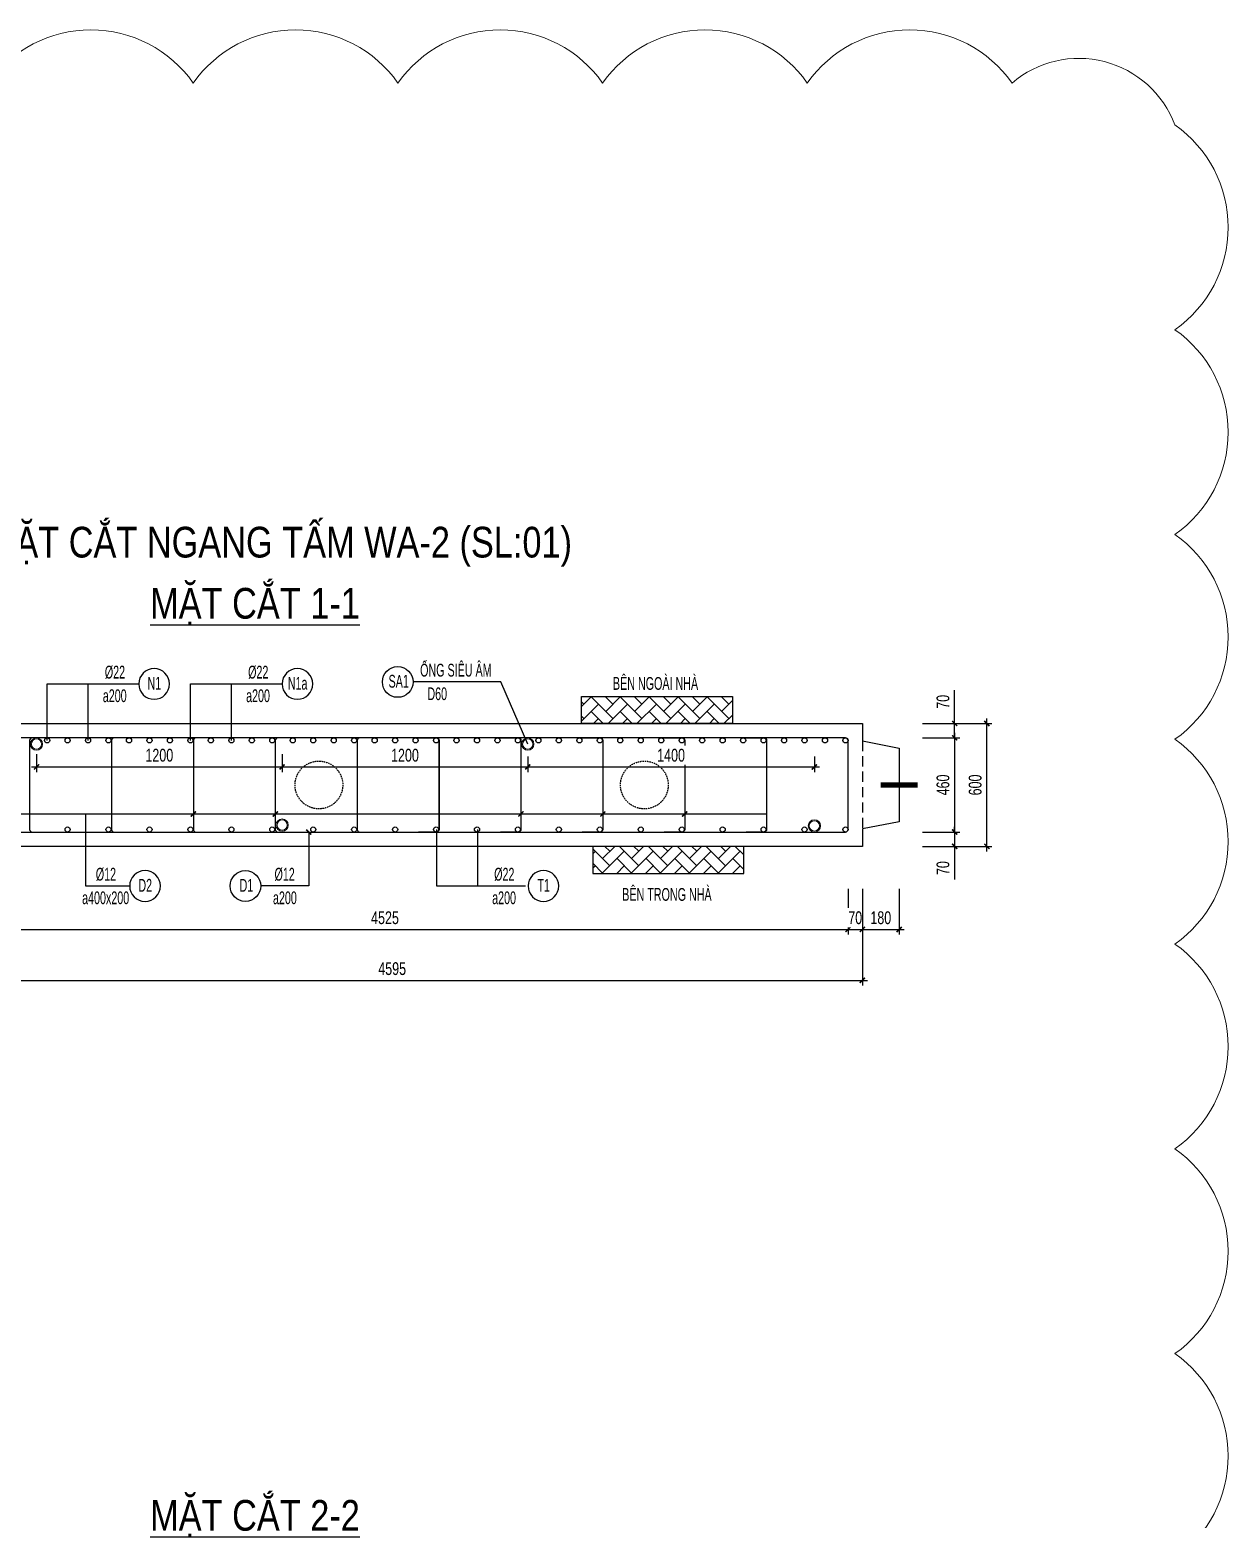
# Model space of a CAD drawing. Header units: millimetres. Extents: x -147841 to 368790, y -162721 to 84261.
# Drawn here: x 321568 to 327423, y -99861 to -92588 of the extents above; entities that cross this region are included whole.
import ezdxf
from ezdxf.enums import TextEntityAlignment as Align

# ---------------------------------------------------------------- set-up
doc = ezdxf.new("R2010")
doc.units = ezdxf.units.MM
doc.header["$LTSCALE"] = 1000
doc.header["$MEASUREMENT"] = 0
doc.header["$PDMODE"] = 1
doc.header["$PDSIZE"] = -10
doc.linetypes.add('DASHED', pattern=[0.75, 0.5, -0.25])
doc.linetypes.add('HIDDEN', pattern=[0.375, 0.25, -0.125])
doc.layers.get('0').update_dxf_attribs({"linetype": 'CONTINUOUS', "lineweight": 18})
doc.layers.get('DEFPOINTS').update_dxf_attribs({"color": 5, "linetype": 'CONTINUOUS', "lineweight": 18})
for name, color, linetype, lineweight in [('0-THAY', 7, 'CONTINUOUS', 18), ('ccu11-Dim', 8, 'CONTINUOUS', 18), ('DIM', 8, 'CONTINUOUS', 18)]:
    doc.layers.add(name, color=color, linetype=linetype, lineweight=lineweight)
for name, color, linetype in [('ccu11-Hatch', 250, 'CONTINUOUS'), ('ccu11-Khuat', 9, 'DASHED'), ('ccu11-Manh', 8, 'CONTINUOUS'), ('ccu11-Thep', 4, 'CONTINUOUS'), ('ccu11-Thepdai', 6, 'CONTINUOUS'), ('KC-Cotthep', 8, 'CONTINUOUS'), ('KC-Dim', 8, 'CONTINUOUS'), ('KC-Text', 31, 'CONTINUOUS'), ('KC-Thay', 7, 'CONTINUOUS')]:
    doc.layers.add(name, color=color, linetype=linetype)
doc.styles.add('ARIAL', font='arial.ttf', dxfattribs={"width": 0.7})
doc.styles.add('ccu11-dim', font='vnsimli.shx', dxfattribs={"width": 0.65, "bigfont": 'bigfont.shx'})
doc.dimstyles.new('2.5-25', dxfattribs={"dimscale": 25, "dimtxt": 2.5, "dimasz": 1, "dimexe": 1, "dimexo": 2, "dimgap": 1, "dimtad": 1, "dimdec": 1, "dimrnd": 5, "dimdsep": 46, "dimtxsty": 'ARIAL', "dimblk": 'ARCHTICK', "dimcen": -1, "dimdle": 1, "dimclrd": 256, "dimclre": 256, "dimclrt": 3, "dimadec": 0, "dimazin": 2, "dimtfac": 0.1, "dimtdec": 1, "dimtmove": 0, "dimatfit": 1, "dimldrblk": 'ARCHTICK', "dimfxl": 1, "dimtvp": 0.833333, "dimtfill": 1, "dimtolj": 1, "dimtzin": 12, "dimarcsym": 0})
doc.dimstyles.new('ccu11-100x4', dxfattribs={"dimscale": 100, "dimtxt": 2.5, "dimasz": 1, "dimexe": 1, "dimexo": 2, "dimgap": 1, "dimtad": 1, "dimdec": 0, "dimlfac": 0.25, "dimdsep": 46, "dimtxsty": 'ccu11-dim', "dimblk": 'ARCHTICK', "dimcen": -1, "dimdle": 1, "dimclrd": 256, "dimclre": 256, "dimclrt": 31, "dimadec": 0, "dimazin": 2, "dimtfac": 0.1, "dimtdec": 0, "dimtmove": 0, "dimatfit": 1, "dimldrblk": 'ARCHTICK', "dimfxl": 1, "dimtvp": 0.833333, "dimtolj": 1, "dimtzin": 12, "dimarcsym": 0})

# ---------------------------------------------------------------- blocks, each defined once
blk = doc.blocks.new('_ARCHTICK')
at = {"color": 0, "linetype": 'ByBlock', "const_width": 0.3}
blk.add_lwpolyline([(-0.5, -0.5), (0.5, 0.5)], dxfattribs=at)
blk = doc.blocks.new('*D665')
at = {"layer": 'DEFPOINTS', "color": 0, "linetype": 'ByBlock', "ltscale": 30, "transparency": 16777216}
for p in [(321041.4, -96575.7), (325565.5, -96732.7), (325565.5, -96981.4)]:
    blk.add_point(p, dxfattribs=at)
at = {"layer": 'KC-Dim', "linetype": 'ByBlock', "lineweight": -2, "ltscale": 30, "transparency": 16777216}
for p, q in [((321041.4, -96625.7), (321041.4, -97006.4)), ((325565.5, -96782.7), (325565.5, -97006.4)), ((321016.4, -96981.4), (325590.5, -96981.4))]:
    blk.add_line(p, q, dxfattribs=at)
at = {"layer": 'KC-Dim', "linetype": 'ByBlock', "lineweight": -2, "ltscale": 30, "transparency": 16777216, "xscale": 25, "yscale": 25, "zscale": 25, "rotation": 180}
blk.add_blockref('_ARCHTICK', (321041.4, -96981.4), dxfattribs=at)
at = {"layer": 'KC-Dim', "linetype": 'ByBlock', "lineweight": -2, "ltscale": 30, "transparency": 16777216, "xscale": 25, "yscale": 25, "zscale": 25}
blk.add_blockref('_ARCHTICK', (325565.5, -96981.4), dxfattribs=at)
at = {"layer": 'KC-Dim', "color": 3, "linetype": 'ByBlock', "ltscale": 30, "transparency": 16777216, "insert": (323303.5, -96924.5), "char_height": 62.5, "attachment_point": 5, "style": 'ARIAL', "bg_fill": 3, "box_fill_scale": 1.25, "bg_fill_color": 256, "bg_fill_true_color": 13158600, "bg_fill_transparency": 0}
blk.add_mtext('\\A1;4525', dxfattribs=at)
blk = doc.blocks.new('*D666')
at = {"layer": 'DEFPOINTS', "color": 0, "linetype": 'ByBlock', "ltscale": 30, "transparency": 16777216}
for p in [(321041.4, -96732.7), (325635.5, -96732.7), (325635.5, -97229.9)]:
    blk.add_point(p, dxfattribs=at)
at = {"layer": 'KC-Dim', "linetype": 'ByBlock', "lineweight": -2, "ltscale": 30, "transparency": 16777216}
for p, q in [((321041.4, -96782.7), (321041.4, -97254.9)), ((325635.5, -96782.7), (325635.5, -97254.9)), ((321016.4, -97229.9), (325660.5, -97229.9))]:
    blk.add_line(p, q, dxfattribs=at)
at = {"layer": 'KC-Dim', "linetype": 'ByBlock', "lineweight": -2, "ltscale": 30, "transparency": 16777216, "xscale": 25, "yscale": 25, "zscale": 25, "rotation": 180}
blk.add_blockref('_ARCHTICK', (321041.4, -97229.9), dxfattribs=at)
at = {"layer": 'KC-Dim', "linetype": 'ByBlock', "lineweight": -2, "ltscale": 30, "transparency": 16777216, "xscale": 25, "yscale": 25, "zscale": 25}
blk.add_blockref('_ARCHTICK', (325635.5, -97229.9), dxfattribs=at)
at = {"layer": 'KC-Dim', "color": 3, "linetype": 'ByBlock', "ltscale": 30, "transparency": 16777216, "insert": (323338.5, -97173), "char_height": 62.5, "attachment_point": 5, "style": 'ARIAL', "bg_fill": 3, "box_fill_scale": 1.25, "bg_fill_color": 256, "bg_fill_true_color": 13158600, "bg_fill_transparency": 0}
blk.add_mtext('\\A1;4595', dxfattribs=at)
blk = doc.blocks.new('*D667')
at = {"layer": 'DEFPOINTS', "color": 0, "linetype": 'ByBlock', "ltscale": 30, "transparency": 16777216}
for p in [(325878.6, -95975.7), (326243.6, -95975.7), (325878.6, -96575.7)]:
    blk.add_point(p, dxfattribs=at)
at = {"layer": 'KC-Dim', "linetype": 'ByBlock', "lineweight": -2, "ltscale": 30, "transparency": 16777216}
for p, q in [((325928.6, -95975.7), (326268.6, -95975.7)), ((326243.6, -96600.7), (326243.6, -95950.7)), ((325928.6, -96575.7), (326268.6, -96575.7))]:
    blk.add_line(p, q, dxfattribs=at)
at = {"layer": 'KC-Dim', "linetype": 'ByBlock', "lineweight": -2, "ltscale": 30, "transparency": 16777216, "xscale": 25, "yscale": 25, "zscale": 25}
for p, rotation in [((326243.6, -95975.7), 90), ((326243.6, -96575.7), 270)]:
    blk.add_blockref('_ARCHTICK', p, dxfattribs=dict(at, rotation=rotation))
at = {"layer": 'KC-Dim', "color": 3, "linetype": 'ByBlock', "ltscale": 30, "transparency": 16777216, "insert": (326186.7, -96275.7), "char_height": 62.5, "attachment_point": 5, "rotation": 90, "style": 'ARIAL', "bg_fill": 3, "box_fill_scale": 1.25, "bg_fill_color": 256, "bg_fill_true_color": 13158600, "bg_fill_transparency": 0}
blk.add_mtext('\\A1;600', dxfattribs=at)
blk = doc.blocks.new('*D668')
at = {"layer": 'DEFPOINTS', "color": 0, "linetype": 'ByBlock', "ltscale": 30, "transparency": 16777216}
for p in [(325878.6, -96045.7), (325878.6, -96505.7), (326086.4, -96505.7)]:
    blk.add_point(p, dxfattribs=at)
at = {"layer": 'KC-Dim', "linetype": 'ByBlock', "lineweight": -2, "ltscale": 30, "transparency": 16777216}
for p, q in [((325928.6, -96045.7), (326111.4, -96045.7)), ((326086.4, -96020.7), (326086.4, -96530.7)), ((325928.6, -96505.7), (326111.4, -96505.7))]:
    blk.add_line(p, q, dxfattribs=at)
at = {"layer": 'KC-Dim', "linetype": 'ByBlock', "lineweight": -2, "ltscale": 30, "transparency": 16777216, "xscale": 25, "yscale": 25, "zscale": 25}
for p, rotation in [((326086.4, -96045.7), 90), ((326086.4, -96505.7), 270)]:
    blk.add_blockref('_ARCHTICK', p, dxfattribs=dict(at, rotation=rotation))
at = {"layer": 'KC-Dim', "color": 3, "linetype": 'ByBlock', "ltscale": 30, "transparency": 16777216, "insert": (326029.5, -96275.7), "char_height": 62.5, "attachment_point": 5, "rotation": 90, "style": 'ARIAL', "bg_fill": 3, "box_fill_scale": 1.25, "bg_fill_color": 256, "bg_fill_true_color": 13158600, "bg_fill_transparency": 0}
blk.add_mtext('\\A1;460', dxfattribs=at)
blk = doc.blocks.new('*D669')
at = {"layer": 'DEFPOINTS', "color": 0, "linetype": 'ByBlock', "ltscale": 30, "transparency": 16777216}
for p in [(325878.6, -95975.7), (326086.4, -95975.7), (325878.6, -96045.7)]:
    blk.add_point(p, dxfattribs=at)
at = {"layer": 'KC-Dim', "linetype": 'ByBlock', "lineweight": -2, "ltscale": 30, "transparency": 16777216}
for p, q in [((326086.4, -95975.7), (326086.4, -95813.6)), ((325928.6, -95975.7), (326111.4, -95975.7)), ((326086.4, -96045.7), (326086.4, -95975.7)), ((325928.6, -96045.7), (326111.4, -96045.7)), ((326086.4, -96045.7), (326086.4, -96070.7))]:
    blk.add_line(p, q, dxfattribs=at)
at = {"layer": 'KC-Dim', "linetype": 'ByBlock', "lineweight": -2, "ltscale": 30, "transparency": 16777216, "xscale": 25, "yscale": 25, "zscale": 25}
for p, rotation in [((326086.4, -95975.7), 270), ((326086.4, -96045.7), 90)]:
    blk.add_blockref('_ARCHTICK', p, dxfattribs=dict(at, rotation=rotation))
at = {"layer": 'KC-Dim', "color": 3, "linetype": 'ByBlock', "ltscale": 30, "transparency": 16777216, "insert": (326029.5, -95869.7), "char_height": 62.5, "attachment_point": 5, "rotation": 90, "style": 'ARIAL', "bg_fill": 3, "box_fill_scale": 1.25, "bg_fill_color": 256, "bg_fill_true_color": 13158600, "bg_fill_transparency": 0}
blk.add_mtext('\\A1;70', dxfattribs=at)
blk = doc.blocks.new('*D670')
at = {"layer": 'DEFPOINTS', "color": 0, "linetype": 'ByBlock', "ltscale": 30, "transparency": 16777216}
for p in [(325878.6, -96505.7), (325878.6, -96575.7), (326086.4, -96575.7)]:
    blk.add_point(p, dxfattribs=at)
at = {"layer": 'KC-Dim', "linetype": 'ByBlock', "lineweight": -2, "ltscale": 30, "transparency": 16777216}
for p, q in [((325928.6, -96505.7), (326111.4, -96505.7)), ((326086.4, -96505.7), (326086.4, -96480.7)), ((326086.4, -96505.7), (326086.4, -96575.7)), ((325928.6, -96575.7), (326111.4, -96575.7)), ((326086.4, -96575.7), (326086.4, -96737.9))]:
    blk.add_line(p, q, dxfattribs=at)
at = {"layer": 'KC-Dim', "linetype": 'ByBlock', "lineweight": -2, "ltscale": 30, "transparency": 16777216, "xscale": 25, "yscale": 25, "zscale": 25}
for p, rotation in [((326086.4, -96505.7), 270), ((326086.4, -96575.7), 90)]:
    blk.add_blockref('_ARCHTICK', p, dxfattribs=dict(at, rotation=rotation))
at = {"layer": 'KC-Dim', "color": 3, "linetype": 'ByBlock', "ltscale": 30, "transparency": 16777216, "insert": (326029.5, -96681.8), "char_height": 62.5, "attachment_point": 5, "rotation": 90, "style": 'ARIAL', "bg_fill": 3, "box_fill_scale": 1.25, "bg_fill_color": 256, "bg_fill_true_color": 13158600, "bg_fill_transparency": 0}
blk.add_mtext('\\A1;70', dxfattribs=at)
blk = doc.blocks.new('att_thep_2')
blk.add_circle((-300, 0), 300)
at = {"color": 3, "style": 'ARIAL', "width": 0.6}
blk.add_attdef('DK', text='', height=250, dxfattribs=at).set_placement((467, 105), align=Align.CENTER)
at = {"color": 31, "style": 'ARIAL', "width": 0.6}
blk.add_attdef('SH', text='', height=250, dxfattribs=at).set_placement((-281, -111), align=Align.CENTER)
at = {"color": 2, "style": 'ARIAL', "width": 0.6}
blk.add_attdef('KC', text='', height=250, dxfattribs=at).set_placement((472, -355), align=Align.CENTER)
blk = doc.blocks.new('*D663')
at = {"layer": 'DEFPOINTS', "color": 0, "ltscale": 3000, "transparency": 16777216}
for p in [(325565.5, -96732.7), (325635.5, -96732.7)]:
    blk.add_point(p, dxfattribs=at)
at = {"layer": 'KC-Dim', "lineweight": -2, "ltscale": 3000, "transparency": 16777216}
for p, q in [((325565.5, -96782.7), (325565.5, -97006.4)), ((325635.5, -96782.7), (325635.5, -97006.4)), ((325540.5, -96981.4), (325660.5, -96981.4))]:
    blk.add_line(p, q, dxfattribs=at)
at = {"layer": 'KC-Dim', "lineweight": -2, "ltscale": 3000, "transparency": 16777216, "xscale": 25, "yscale": 25, "zscale": 25, "rotation": 180}
blk.add_blockref('_ARCHTICK', (325565.5, -96981.4), dxfattribs=at)
at = {"layer": 'KC-Dim', "lineweight": -2, "ltscale": 3000, "transparency": 16777216, "xscale": 25, "yscale": 25, "zscale": 25}
blk.add_blockref('_ARCHTICK', (325635.5, -96981.4), dxfattribs=at)
at = {"layer": 'KC-Dim', "color": 3, "ltscale": 3000, "transparency": 16777216, "insert": (325600.5, -96924.5), "char_height": 62.5, "attachment_point": 5, "style": 'ARIAL', "bg_fill": 3, "box_fill_scale": 1.25, "bg_fill_color": 256, "bg_fill_true_color": 13158600, "bg_fill_transparency": 0}
blk.add_mtext('\\A1;70', dxfattribs=at)
at = {"layer": 'DEFPOINTS', "color": 0, "ltscale": 3000, "transparency": 16777216}
blk.add_point((325635.5, -96981.4), dxfattribs=at)
blk = doc.blocks.new('*D664')
at = {"layer": 'DEFPOINTS', "color": 0, "ltscale": 3000, "transparency": 16777216}
for p in [(325635.5, -96732.7), (325815.5, -96732.7)]:
    blk.add_point(p, dxfattribs=at)
at = {"layer": 'KC-Dim', "lineweight": -2, "ltscale": 3000, "transparency": 16777216}
for p, q in [((325635.5, -96782.7), (325635.5, -97006.4)), ((325815.5, -96782.7), (325815.5, -97006.4)), ((325610.5, -96981.4), (325840.5, -96981.4))]:
    blk.add_line(p, q, dxfattribs=at)
at = {"layer": 'KC-Dim', "color": 3, "ltscale": 3000, "transparency": 16777216, "insert": (325725.5, -96924.5), "char_height": 62.5, "attachment_point": 5, "style": 'ARIAL', "bg_fill": 3, "box_fill_scale": 1.25, "bg_fill_color": 256, "bg_fill_true_color": 13158600, "bg_fill_transparency": 0}
blk.add_mtext('\\A1;180', dxfattribs=at)
at = {"layer": 'DEFPOINTS', "color": 0, "ltscale": 3000, "transparency": 16777216}
blk.add_point((325815.5, -96981.4), dxfattribs=at)
at = {"layer": 'KC-Dim', "lineweight": -2, "ltscale": 3000, "transparency": 16777216, "xscale": 25, "yscale": 25, "zscale": 25, "rotation": 180}
blk.add_blockref('_ARCHTICK', (325635.5, -96981.4), dxfattribs=at)
at = {"layer": 'KC-Dim', "lineweight": -2, "ltscale": 3000, "transparency": 16777216, "xscale": 25, "yscale": 25, "zscale": 25}
blk.add_blockref('_ARCHTICK', (325815.5, -96981.4), dxfattribs=at)
blk = doc.blocks.new('*U661')
at = {"layer": 'ccu11-Thepdai', "flags": 128}
blk.add_lwpolyline([(50, 230), (-37.5, 230, 0.414214), (-50, 217.5), (-50, -114.4), (-50, -217.5, 0.414214), (-37.5, -230), (50, -230)], format="xyb", dxfattribs=at)
blk = doc.blocks.new('*U662')
at = {"layer": 'DIM', "color": 0, "linetype": 'ByBlock', "lineweight": -2, "transparency": 16777216}
for p in [(0, 0), (400, 0), (800, 0), (1200, 0), (1600, 0), (2000, 0)]:
    blk.add_blockref('*U661', p, dxfattribs=at)
blk = doc.blocks.new('*U659')
at = {"layer": 'ccu11-Thepdai', "flags": 128}
blk.add_lwpolyline([(-50, 230), (37.5, 230, -0.414214), (50, 217.5), (50, -114.4), (50, -217.5, -0.414214), (37.5, -230), (-50, -230)], format="xyb", dxfattribs=at)
blk = doc.blocks.new('*U660')
at = {"layer": 'DIM', "color": 0, "linetype": 'ByBlock', "lineweight": -2, "transparency": 16777216}
for p in [(0, 0), (400, 0), (800, 0), (1200, 0), (1600, 0)]:
    blk.add_blockref('*U659', p, dxfattribs=at)
blk = doc.blocks.new('*D671')
at = {"layer": 'DEFPOINTS', "color": 0, "linetype": 'ByBlock', "ltscale": 30, "transparency": 16777216}
for p in [(321601, -96075.7), (322801, -96075.7), (322801, -96187.7)]:
    blk.add_point(p, dxfattribs=at)
at = {"layer": 'KC-Dim', "linetype": 'ByBlock', "lineweight": -2, "ltscale": 30, "transparency": 16777216}
for p, q in [((321601, -96125.7), (321601, -96212.7)), ((322801, -96125.7), (322801, -96212.7)), ((321576, -96187.7), (322826, -96187.7))]:
    blk.add_line(p, q, dxfattribs=at)
at = {"layer": 'KC-Dim', "linetype": 'ByBlock', "lineweight": -2, "ltscale": 30, "transparency": 16777216, "xscale": 25, "yscale": 25, "zscale": 25, "rotation": 180}
blk.add_blockref('_ARCHTICK', (321601, -96187.7), dxfattribs=at)
at = {"layer": 'KC-Dim', "linetype": 'ByBlock', "lineweight": -2, "ltscale": 30, "transparency": 16777216, "xscale": 25, "yscale": 25, "zscale": 25}
blk.add_blockref('_ARCHTICK', (322801, -96187.7), dxfattribs=at)
at = {"layer": 'KC-Dim', "color": 3, "linetype": 'ByBlock', "ltscale": 30, "transparency": 16777216, "insert": (322201, -96130.8), "char_height": 62.5, "attachment_point": 5, "style": 'ARIAL', "bg_fill": 3, "box_fill_scale": 1.25, "bg_fill_color": 256, "bg_fill_true_color": 13158600, "bg_fill_transparency": 0}
blk.add_mtext('\\A1;1200', dxfattribs=at)
blk = doc.blocks.new('*D672')
at = {"layer": 'DEFPOINTS', "color": 0, "linetype": 'ByBlock', "ltscale": 30, "transparency": 16777216}
for p in [(322801, -96075.7), (324001, -96086), (324001, -96187.7)]:
    blk.add_point(p, dxfattribs=at)
at = {"layer": 'KC-Dim', "linetype": 'ByBlock', "lineweight": -2, "ltscale": 30, "transparency": 16777216}
for p, q in [((322801, -96125.7), (322801, -96212.7)), ((324001, -96136), (324001, -96212.7)), ((322776, -96187.7), (324026, -96187.7))]:
    blk.add_line(p, q, dxfattribs=at)
at = {"layer": 'KC-Dim', "linetype": 'ByBlock', "lineweight": -2, "ltscale": 30, "transparency": 16777216, "xscale": 25, "yscale": 25, "zscale": 25, "rotation": 180}
blk.add_blockref('_ARCHTICK', (322801, -96187.7), dxfattribs=at)
at = {"layer": 'KC-Dim', "linetype": 'ByBlock', "lineweight": -2, "ltscale": 30, "transparency": 16777216, "xscale": 25, "yscale": 25, "zscale": 25}
blk.add_blockref('_ARCHTICK', (324001, -96187.7), dxfattribs=at)
at = {"layer": 'KC-Dim', "color": 3, "linetype": 'ByBlock', "ltscale": 30, "transparency": 16777216, "insert": (323401, -96130.8), "char_height": 62.5, "attachment_point": 5, "style": 'ARIAL', "bg_fill": 3, "box_fill_scale": 1.25, "bg_fill_color": 256, "bg_fill_true_color": 13158600, "bg_fill_transparency": 0}
blk.add_mtext('\\A1;1200', dxfattribs=at)
blk = doc.blocks.new('*D673')
at = {"layer": 'DEFPOINTS', "color": 0, "linetype": 'ByBlock', "ltscale": 30, "transparency": 16777216}
for p in [(324001, -96086), (325401, -96086), (325401, -96187.7)]:
    blk.add_point(p, dxfattribs=at)
at = {"layer": 'KC-Dim', "linetype": 'ByBlock', "lineweight": -2, "ltscale": 30, "transparency": 16777216}
for p, q in [((324001, -96136), (324001, -96212.7)), ((325401, -96136), (325401, -96212.7)), ((323976, -96187.7), (325426, -96187.7))]:
    blk.add_line(p, q, dxfattribs=at)
at = {"layer": 'KC-Dim', "linetype": 'ByBlock', "lineweight": -2, "ltscale": 30, "transparency": 16777216, "xscale": 25, "yscale": 25, "zscale": 25, "rotation": 180}
blk.add_blockref('_ARCHTICK', (324001, -96187.7), dxfattribs=at)
at = {"layer": 'KC-Dim', "linetype": 'ByBlock', "lineweight": -2, "ltscale": 30, "transparency": 16777216, "xscale": 25, "yscale": 25, "zscale": 25}
blk.add_blockref('_ARCHTICK', (325401, -96187.7), dxfattribs=at)
at = {"layer": 'KC-Dim', "color": 3, "linetype": 'ByBlock', "ltscale": 30, "transparency": 16777216, "insert": (324701, -96130.8), "char_height": 62.5, "attachment_point": 5, "style": 'ARIAL', "bg_fill": 3, "box_fill_scale": 1.25, "bg_fill_color": 256, "bg_fill_true_color": 13158600, "bg_fill_transparency": 0}
blk.add_mtext('\\A1;1400', dxfattribs=at)
blk = doc.blocks.new('A$C260038B3')
at = {"layer": '0-THAY', "linetype": 'Continuous'}
for radius in [120, 100]:
    blk.add_circle((0, 0), radius, dxfattribs=at)

msp = doc.modelspace()

# ---------------------------------------------------------------- hatches: boundary and pattern name
at = {"layer": 'ccu11-Hatch', "ltscale": 3000}
h = msp.add_hatch(dxfattribs=at)
h.set_pattern_fill('AR-HBONE', color=256, scale=12.5, style=0)
h.set_pattern_definition([(45, (257206.367, -108078.9), (6e-15, 70.710678), [150, -50]), (135, (257241.72, -108043.544), (6e-15, 70.710678), [150, -50])])
h.paths.add_polyline_path([(325000.37, -95844.15), (324263.62, -95844.15), (324263.62, -95975.75), (325000.37, -95975.75)])

# ---------------------------------------------------------------- linework, layer by layer
msp.add_lwpolyline([(324263.62, -95844.15), (325000.37, -95844.15), (325000.37, -95975.75), (324263.62, -95975.75)], close=True, dxfattribs=at)
at = {"layer": 'ccu11-Khuat', "ltscale": 0.1}
msp.add_line((325635.48, -96060.75), (325635.48, -96490.75), dxfattribs=at)
at = {"layer": 'ccu11-Manh', "ltscale": 10}
msp.add_line((321167.48, -96417.45), (325167.48, -96417.45), dxfattribs=at)
at = {"layer": 'ccu11-Thep', "const_width": 25}
msp.add_lwpolyline([(325725.48, -96275.75), (325905.48, -96275.75)], dxfattribs=at)
at = {"layer": 'ccu11-Thep'}
for centre in [(325552.98, -96058.25), (321752.98, -96493.25), (321952.98, -96493.25), (322152.98, -96493.25), (322352.98, -96493.25), (322552.98, -96493.25), (322752.98, -96493.25), (322952.98, -96493.25), (323152.98, -96493.25), (323352.98, -96493.25), (323552.98, -96493.25), (323752.98, -96493.25), (323952.98, -96493.25), (324152.98, -96493.25), (324352.98, -96493.25), (324552.98, -96493.25), (324752.98, -96493.25), (324952.98, -96493.25), (325152.98, -96493.25), (325352.98, -96493.25), (325552.98, -96493.25)]:
    msp.add_circle(centre, 12.5, dxfattribs=at)
at = {"layer": 'ccu11-Thepdai'}
for points in [[(321053.92, -96505.75), (323554.98, -96505.75, 0.4142136), (323567.48, -96493.25), (323567.48, -96058.25, 0.4142136), (323554.98, -96045.75), (321053.92, -96045.75, 0.4142136), (321041.42, -96058.25), (321041.42, -96493.25, 0.4142136)], [(323179.98, -96505.75), (325552.98, -96505.75, 0.4142136), (325565.48, -96493.25), (325565.48, -96058.25, 0.4142136), (325552.98, -96045.75), (323179.98, -96045.75, 0.4142136), (323167.48, -96058.25), (323167.48, -96493.25, 0.4142136)]]:
    msp.add_lwpolyline(points, format="xyb", close=True, dxfattribs=at)
at = {"layer": 'KC-Thay', "flags": 128}
msp.add_lwpolyline([(320441.42, -99375.75), (320441.42, -95975.75), (325635.48, -95975.75), (325635.48, -96060.75), (325815.48, -96095.75), (325815.48, -96455.75), (325635.48, -96490.75), (325635.48, -96575.75), (321041.42, -96575.75), (321041.42, -99375.75), (320956.42, -99375.75), (320921.42, -99555.75), (320561.42, -99555.75), (320526.42, -99375.75), (320441.42, -99375.75)], dxfattribs=at)

# ---------------------------------------------------------------- block references
at = {"layer": 'ccu11-Dim', "ltscale": 3000, "xscale": 0.25, "yscale": 0.25, "zscale": 0.25}
for p in [(322800.95, -96471.46), (325400.95, -96475.75)]:
    msp.add_blockref('A$C260038B3', p, dxfattribs=at)
at = {"layer": 'ccu11-Manh', "ltscale": 3000, "xscale": 25, "yscale": 25, "zscale": 25}
for p in [(322367.48, -96417.45), (322767.48, -96417.45), (323967.48, -96417.45), (324367.48, -96417.45), (324767.48, -96417.45)]:
    msp.add_blockref('_ARCHTICK', p, dxfattribs=at)
at = {"layer": 'DIM'}
for name, p in [('*U662', (321217.48, -96275.75)), ('*U660', (323517.48, -96275.75))]:
    msp.add_blockref(name, p, dxfattribs=at)
at = {"layer": 'KC-Cotthep'}
ref = msp.add_blockref('att_thep_2', (322100.59, -95782.37), dxfattribs=dict(at, xscale=-0.25, yscale=0.25, zscale=0.25))
ref.add_attrib('KC', 'a200', dxfattribs={"layer": '0', "color": 2, "height": 62.5, "style": 'ARIAL', "width": 0.6}).set_placement((321983.24, -95871.2), align=Align.CENTER)
ref.add_attrib('DK', '%%C22', dxfattribs={"layer": '0', "color": 2, "height": 62.5, "style": 'ARIAL', "width": 0.6}).set_placement((321984.33, -95756.02), align=Align.CENTER)
ref.add_attrib('SH', 'N1', dxfattribs={"layer": '0', "color": 31, "height": 62.5, "style": 'ARIAL', "width": 0.6}).set_placement((322176.62, -95810.24), align=Align.CENTER)
ref = msp.add_blockref('att_thep_2', (322800.59, -95782.37), dxfattribs=dict(at, xscale=-0.25, yscale=0.25, zscale=0.25))
ref.add_attrib('KC', 'a200', dxfattribs={"layer": '0', "color": 2, "height": 62.5, "style": 'ARIAL', "width": 0.6}).set_placement((322683.24, -95871.2), align=Align.CENTER)
ref.add_attrib('DK', '%%C22', dxfattribs={"layer": '0', "color": 2, "height": 62.5, "style": 'ARIAL', "width": 0.6}).set_placement((322684.33, -95756.02), align=Align.CENTER)
ref.add_attrib('SH', 'N1a', dxfattribs={"layer": '0', "color": 31, "height": 62.5, "style": 'ARIAL', "width": 0.6}).set_placement((322876.62, -95810.24), align=Align.CENTER)
ref = msp.add_blockref('att_thep_2', (323440.63, -95772.71), dxfattribs=dict(at, xscale=0.25, yscale=0.25, zscale=0.25))
ref.add_attrib('KC', 'D60', dxfattribs={"layer": '0', "color": 2, "height": 62.5, "style": 'ARIAL', "width": 0.6}).set_placement((323558.6, -95861.53), align=Align.CENTER)
ref.add_attrib('DK', 'ỐNG SIÊU ÂM', dxfattribs={"layer": '0', "color": 15, "height": 62.5, "style": 'ARIAL', "width": 0.6}).set_placement((323649.7, -95746.35), align=Align.CENTER)
ref.add_attrib('SH', 'SA1', dxfattribs={"layer": '0', "color": 31, "height": 62.5, "style": 'ARIAL', "width": 0.6}).set_placement((323370.39, -95800.57), align=Align.CENTER)

# ---------------------------------------------------------------- texts
at = {"layer": 'KC-Text', "color": 2, "style": 'ARIAL', "width": 0.8}
for s, p in [('MẶT CẮT NGANG TẤM WA-2 (SL:01)', (322787.57, -95164.98)), ('%%UMẶT CẮT 2-2', (322668.39, -99917.45))]:
    msp.add_text(s, height=150, dxfattribs=at).set_placement(p, align=Align.CENTER)
at = {"layer": 'KC-Text', "color": 1, "style": 'ARIAL'}
for s, height, width, p in [('%%UMẶT CẮT 1-1', 150, 0.8, (322668.39, -95463.56)), ('BÊN NGOÀI NHÀ', 62.5, 0.6, (324625.14, -95811.19))]:
    msp.add_text(s, height=height, dxfattribs=dict(at, width=width)).set_placement(p, align=Align.CENTER)

# ---------------------------------------------------------------- leaders
at = {"layer": 'ccu11-Manh', "ltscale": 10}
msp.add_leader([(324000.95, -96075.74), (323869.92, -95772.71), (323440.63, -95772.71)], dimstyle='ccu11-100x4', override={"dimgap": 1, "dimtad": 0, "dimldrblk": 'None'}, dxfattribs=at)

# ---------------------------------------------------------------- next in the draw order: dimensions: what is measured, and where the dimension line sits
at = {"layer": 'KC-Dim', "linetype": 'ByBlock', "ltscale": 30}
dim = msp.add_linear_dim(base=(326243.56, -95975.75), p1=(325878.56, -96575.75), p2=(325878.56, -95975.75), angle=90, dimstyle='2.5-25', dxfattribs=at)
dim.commit()
dim.dimension.update_dxf_attribs({"geometry": '*D667', "text_midpoint": (326186.65, -96275.75)})
for base, p1, p2, picture, middle in [((322800.95, -96187.71), (321600.95, -96075.74), (322800.95, -96075.74), '*D671', (322200.95, -96130.8)), ((325565.48, -96981.37), (321041.42, -96575.75), (325565.48, -96732.65), '*D665', (323303.45, -96924.46))]:
    dim = msp.add_linear_dim(base=base, p1=p1, p2=p2, dimstyle='2.5-25', dxfattribs=at)
    dim.commit()
    dim.dimension.update_dxf_attribs({"geometry": picture, "text_midpoint": middle})

# ---------------------------------------------------------------- next in the draw order: linework, layer by layer
at = {"layer": 'ccu11-Thep'}
for centre in [(321652.98, -96058.25), (321752.98, -96058.25), (321852.98, -96058.25), (321952.98, -96058.25), (322052.98, -96058.25), (322152.98, -96058.25), (322252.98, -96058.25), (322352.98, -96058.25), (322452.98, -96058.25), (322552.98, -96058.25), (322652.98, -96058.25)]:
    msp.add_circle(centre, 12.5, dxfattribs=at)

# ---------------------------------------------------------------- next in the draw order: block references
at = {"layer": 'ccu11-Dim', "ltscale": 3000, "xscale": 0.25, "yscale": 0.25, "zscale": 0.25}
msp.add_blockref('A$C260038B3', (321600.95, -96075.74), dxfattribs=at)

# ---------------------------------------------------------------- next in the draw order: dimensions: what is measured, and where the dimension line sits
at = {"layer": 'KC-Dim', "linetype": 'ByBlock', "ltscale": 30}
for base, p1, p2, picture, middle in [((324000.95, -96187.71), (322800.95, -96075.74), (324000.95, -96086.02), '*D672', (323400.95, -96130.8)), ((325635.48, -97229.92), (321041.42, -96732.65), (325635.48, -96732.65), '*D666', (323338.45, -97173.01))]:
    dim = msp.add_linear_dim(base=base, p1=p1, p2=p2, dimstyle='2.5-25', dxfattribs=at)
    dim.commit()
    dim.dimension.update_dxf_attribs({"geometry": picture, "text_midpoint": middle})
dim = msp.add_linear_dim(base=(326086.41, -96505.75), p1=(325878.56, -96045.75), p2=(325878.56, -96505.75), angle=90, dimstyle='2.5-25', dxfattribs=at)
dim.commit()
dim.dimension.update_dxf_attribs({"geometry": '*D668', "text_midpoint": (326029.5, -96275.75)})

# ---------------------------------------------------------------- next in the draw order: leaders
at = {"layer": 'ccu11-Manh', "ltscale": 10}
for points in [[(321652.98, -96058.25), (321652.98, -95782.37), (322100.59, -95782.37)], [(321852.98, -96058.25), (321852.98, -95782.37), (322100.63, -95782.37)]]:
    msp.add_leader(points, dimstyle='ccu11-100x4', override={"dimgap": 1, "dimtad": 0, "dimldrblk": 'None'}, dxfattribs=at)

# ---------------------------------------------------------------- next in the draw order: hatches: boundary and pattern name
at = {"layer": 'ccu11-Hatch', "ltscale": 3000}
h = msp.add_hatch(dxfattribs=at)
h.set_pattern_fill('AR-HBONE', color=256, scale=12.5, style=0)
h.set_pattern_definition([(315, (257261.996, -84472.594), (6e-15, -70.710678), [150, -50]), (225, (257297.35, -84507.95), (6e-15, -70.710678), [150, -50])])
h.paths.add_polyline_path([(325056, -96707.34), (324319.25, -96707.34), (324319.25, -96575.75), (325056, -96575.75)])

# ---------------------------------------------------------------- next in the draw order: linework, layer by layer
msp.add_lwpolyline([(324319.25, -96707.34), (325056, -96707.34), (325056, -96575.75), (324319.25, -96575.75)], close=True, dxfattribs=at)
at = {"layer": 'ccu11-Thep'}
for centre in [(322752.98, -96058.25), (322852.98, -96058.25), (322952.98, -96058.25), (323052.98, -96058.25), (323152.98, -96058.25), (323252.98, -96058.25), (323352.98, -96058.25), (323452.98, -96058.25), (323552.98, -96058.25), (323652.98, -96058.25), (323752.98, -96058.25), (323852.98, -96058.25)]:
    msp.add_circle(centre, 12.5, dxfattribs=at)
at = {"layer": 'ccu11-Thep', "linetype": 'HIDDEN', "ltscale": 0.03}
msp.add_circle((322980.53, -96275.75, 242.3), 116.6, dxfattribs=at)

# ---------------------------------------------------------------- next in the draw order: block references
at = {"layer": 'KC-Cotthep'}
ref = msp.add_blockref('att_thep_2', (322056.27, -96769.12), dxfattribs=dict(at, xscale=-0.25, yscale=0.25, zscale=0.25))
ref.add_attrib('KC', 'a400x200', dxfattribs={"layer": '0', "color": 2, "height": 62.5, "style": 'ARIAL', "width": 0.6}).set_placement((321938.91, -96857.94), align=Align.CENTER)
ref.add_attrib('DK', '%%C12', dxfattribs={"layer": '0', "color": 215, "height": 62.5, "style": 'ARIAL', "width": 0.6}).set_placement((321940.26, -96742.77), align=Align.CENTER)
ref.add_attrib('SH', 'D2', dxfattribs={"layer": '0', "color": 31, "height": 62.5, "style": 'ARIAL', "width": 0.6}).set_placement((322132.09, -96796.99), align=Align.CENTER)
ref = msp.add_blockref('att_thep_2', (322696.63, -96769.12), dxfattribs=dict(at, xscale=0.25, yscale=0.25, zscale=0.25))
ref.add_attrib('KC', 'a200', dxfattribs={"layer": '0', "color": 2, "height": 62.5, "style": 'ARIAL', "width": 0.6}).set_placement((322814.6, -96857.94), align=Align.CENTER)
ref.add_attrib('DK', '%%C12', dxfattribs={"layer": '0', "color": 215, "height": 62.5, "style": 'ARIAL', "width": 0.6}).set_placement((322813.28, -96742.77), align=Align.CENTER)
ref.add_attrib('SH', 'D1', dxfattribs={"layer": '0', "color": 31, "height": 62.5, "style": 'ARIAL', "width": 0.6}).set_placement((322626.39, -96796.99), align=Align.CENTER)
ref = msp.add_blockref('att_thep_2', (324002.59, -96769.12), dxfattribs=dict(at, xscale=-0.25, yscale=0.25, zscale=0.25))
ref.add_attrib('KC', 'a200', dxfattribs={"layer": '0', "color": 2, "height": 62.5, "style": 'ARIAL', "width": 0.6}).set_placement((323885.24, -96857.94), align=Align.CENTER)
ref.add_attrib('DK', '%%C22', dxfattribs={"layer": '0', "color": 2, "height": 62.5, "style": 'ARIAL', "width": 0.6}).set_placement((323886.33, -96742.77), align=Align.CENTER)
ref.add_attrib('SH', 'T1', dxfattribs={"layer": '0', "color": 31, "height": 62.5, "style": 'ARIAL', "width": 0.6}).set_placement((324078.62, -96796.99), align=Align.CENTER)

# ---------------------------------------------------------------- next in the draw order: texts
at = {"layer": 'KC-Text', "color": 1, "style": 'ARIAL', "width": 0.6}
msp.add_text('BÊN TRONG NHÀ', height=62.5, dxfattribs=at).set_placement((324680.77, -96841.49), align=Align.CENTER)

# ---------------------------------------------------------------- next in the draw order: dimensions: what is measured, and where the dimension line sits
at = {"layer": 'KC-Dim', "linetype": 'ByBlock', "ltscale": 30}
for base, p1, p2, picture, middle in [((326086.41, -95975.75), (325878.56, -96045.75), (325878.56, -95975.75), '*D669', (326029.5, -95869.67)), ((326086.41, -96575.75), (325878.56, -96505.75), (325878.56, -96575.75), '*D670', (326029.5, -96681.83))]:
    dim = msp.add_linear_dim(base=base, p1=p1, p2=p2, angle=90, dimstyle='2.5-25', dxfattribs=at)
    dim.commit()
    dim.dimension.update_dxf_attribs({"geometry": picture, "text_midpoint": middle})
dim = msp.add_linear_dim(base=(325400.95, -96187.71), p1=(324000.95, -96086.02), p2=(325400.95, -96086.02), dimstyle='2.5-25', dxfattribs=at)
dim.commit()
dim.dimension.update_dxf_attribs({"geometry": '*D673', "text_midpoint": (324700.95, -96130.8)})
at = {"layer": 'KC-Dim', "ltscale": 3000}
dim = msp.add_linear_dim(base=(325635.48, -96981.37), p1=(325565.48, -96732.65), p2=(325635.48, -96732.65), dimstyle='2.5-25', dxfattribs=at)
dim.commit()
dim.dimension.update_dxf_attribs({"geometry": '*D663', "text_midpoint": (325600.48, -96981.37), "dimtype": 160})

# ---------------------------------------------------------------- next in the draw order: leaders
at = {"layer": 'ccu11-Manh', "ltscale": 10}
for points in [[(322352.98, -96058.25), (322352.98, -95782.37), (322800.59, -95782.37)], [(322552.98, -96058.25), (322552.98, -95782.37), (322800.63, -95782.37)], [(321841.16, -96417.45), (321841.16, -96769.12), (322057.47, -96769.12)], [(323554.98, -96493.25), (323554.98, -96769.12), (323990.5, -96769.12)], [(323754.98, -96493.25), (323754.98, -96769.12), (323990.53, -96769.12)]]:
    msp.add_leader(points, dimstyle='ccu11-100x4', override={"dimgap": 1, "dimtad": 0, "dimldrblk": 'None'}, dxfattribs=at)
at = {"layer": 'ccu11-Manh', "ltscale": 3000}
msp.add_leader([(322931.29, -96505.75), (322931.29, -96769.12), (322696.63, -96769.12)], dimstyle='ccu11-100x4', override={"dimasz": 0.25, "dimtad": 0}, dxfattribs=at)

# ---------------------------------------------------------------- next in the draw order: linework, layer by layer
at = {"layer": 'ccu11-Thep'}
for centre in [(323952.98, -96058.25), (324052.98, -96058.25), (324152.98, -96058.25), (324252.98, -96058.25), (324352.98, -96058.25), (324452.98, -96058.25), (324552.98, -96058.25), (324652.98, -96058.25), (324752.98, -96058.25), (324852.98, -96058.25), (324952.98, -96058.25), (325052.98, -96058.25), (325152.98, -96058.25), (325252.98, -96058.25), (325352.98, -96058.25), (325452.98, -96058.25)]:
    msp.add_circle(centre, 12.5, dxfattribs=at)
at = {"layer": 'ccu11-Thep', "linetype": 'HIDDEN', "ltscale": 0.03}
msp.add_circle((324570.53, -96275.75, 242.3), 116.6, dxfattribs=at)

# ---------------------------------------------------------------- next in the draw order: block references
at = {"layer": 'ccu11-Dim', "ltscale": 3000, "xscale": 0.25, "yscale": 0.25, "zscale": 0.25}
msp.add_blockref('A$C260038B3', (324000.95, -96075.74), dxfattribs=at)

# ---------------------------------------------------------------- next in the draw order: dimensions: what is measured, and where the dimension line sits
at = {"layer": 'KC-Dim', "ltscale": 3000}
dim = msp.add_linear_dim(base=(325815.48, -96981.37), p1=(325635.48, -96732.65), p2=(325815.48, -96732.65), dimstyle='2.5-25', override={"dimtmove": 1}, dxfattribs=at)
dim.commit()
dim.dimension.update_dxf_attribs({"geometry": '*D664', "text_midpoint": (325725.48, -96981.37), "dimtype": 160})

# ---------------------------------------------------------------- next in the draw order: linework, layer by layer
at = {"layer": 'DEFPOINTS', "color": 1, "flags": 128}
msp.add_lwpolyline([(321366.66, -92848.23, -0.5205671), (322366.66, -92848.23, -0.5205671), (323366.66, -92848.23, -0.5205671), (324366.66, -92848.23, -0.5205671), (325366.66, -92848.23, -0.5205671), (326366.66, -92848.23, -0.5205671), (327162.28, -93052.6, -0.5205671), (327162.28, -94052.6, -0.5205671), (327162.28, -95052.6, -0.5205671), (327162.28, -96052.6, -0.5205671), (327162.28, -97052.6, -0.5205671), (327162.28, -98052.6, -0.5205671), (327162.28, -99052.6, -0.5205671), (327162.28, -100052.6, -0.5205671)], format="xyb", dxfattribs=at)

doc.saveas('drawing.dxf')
